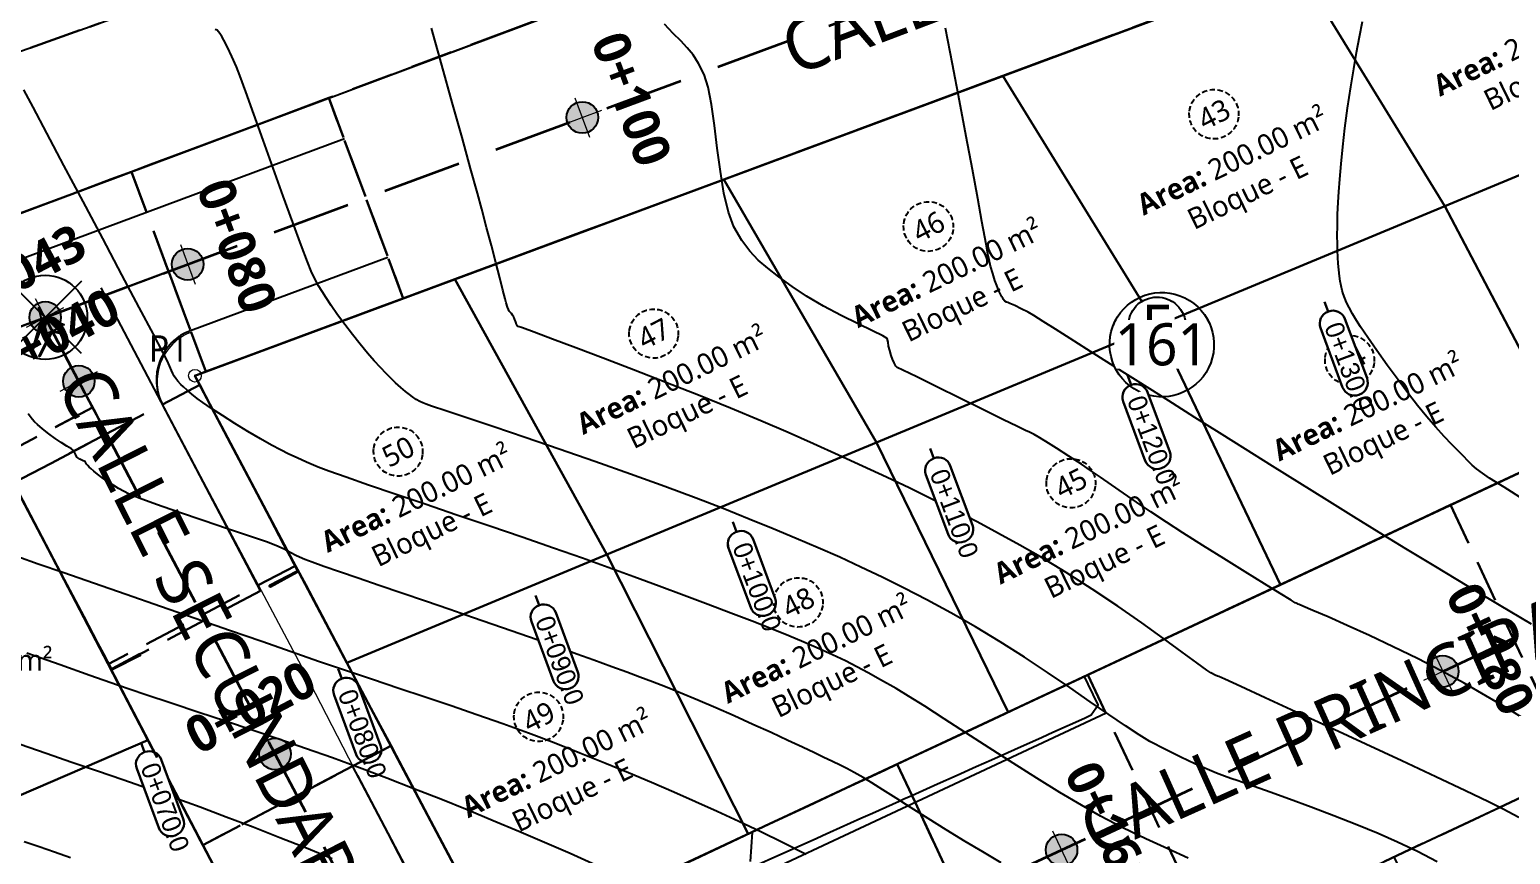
# Model space of a CAD drawing. Header units: millimetres. Extents: x 86 to 591881, y 99 to 1307229.
# Drawn here: x 590682.9 to 590753.2, y 1307121.9 to 1307161 of the extents above; entities that cross this region are included whole.
import ezdxf
from ezdxf.enums import TextEntityAlignment as Align

# ---------------------------------------------------------------- set-up
doc = ezdxf.new("R2010")
doc.units = ezdxf.units.MM
for name, pattern in [('CENTER2', [1.125, 0.75, -0.125, 0.125, -0.125]), ('DASHDOT', [1, 0.5, -0.25, 0, -0.25]), ('DASHED', [0.75, 0.5, -0.25]), ('DASHED2', [0.375, 0.25, -0.125]), ('HIDDEN', [0.375, 0.25, -0.125]), ('PHANTOM', [2.5, 1.25, -0.25, 0.25, -0.25, 0.25, -0.25])]:
    doc.linetypes.add(name, pattern=pattern)
for name, color, linetype in [('0_BLOQUES CARRETERA', 7, 'Continuous'), ('_BREAKLINES CORRIDOR', 7, 'Continuous'), ('C-PROP-LINE', 230, 'Continuous'), ('C-PROP-TEXT', 92, 'Continuous'), ('C-ROAD', 7, 'Continuous'), ('C-ROAD-CORR-BNDY', 1, 'CENTER2'), ('C-ROAD-INTS', 5, 'Continuous'), ('C-ROAD-MARK', 212, 'Continuous'), ('C-ROAD-SAMP-TEXT', 11, 'Continuous'), ('C-ROAD-STAN-MAJR', 11, 'Continuous'), ('C-TINN-BNDY', 110, 'Continuous'), ('C-TOPO-MAJR', 9, 'Continuous'), ('C-TOPO-MINR', 8, 'Continuous'), ('C-TOPO-MINR-N', 11, 'Continuous')]:
    doc.layers.add(name, color=color, linetype=linetype)
for name, color, linetype, lineweight in [('_BLOQUES', 9, 'Continuous', 20), ('_BORDILLOS Y CUNETAS', 252, 'Continuous', 20), ('_TEXTO', 3, 'Continuous', 25), ('COTAS', 40, 'Continuous', 5), ('CUADROS', 9, 'Continuous', 20)]:
    doc.layers.add(name, color=color, linetype=linetype, lineweight=lineweight)
doc.styles.add('ST - ETIQUETAS', font='', dxfattribs={"height": 2.5})
doc.styles.get("Standard").update_dxf_attribs({"font": 'simplex.shx'})
doc.styles.get('ST - ETIQUETAS').set_extended_font_data('Roboto Thin')

# ---------------------------------------------------------------- blocks, each defined once
blk = doc.blocks.new('MARCA ESTACION')
h = blk.add_hatch(color=7)
h.dxf.hatch_style = 1
h.paths.add_polyline_path([(-3, 0), (0, 0), (0, 3, 0.414214)])
h.paths.add_polyline_path([(3, 0), (0, 0), (0, -3, 0.414214)])
at = {"true_color": 0xffffff}
h = blk.add_hatch(color=7, dxfattribs=at)
h.dxf.hatch_style = 1
h.paths.add_polyline_path([(0, 3), (0, 0), (3, 0, 0.414214)])
h.paths.add_polyline_path([(0, 0), (-3, 0, 0.414214), (0, -3)])
at = {"color": 7, "lineweight": 20}
for points in [[(0, 4), (0, -4)], [(-4, 0), (4, 0)]]:
    blk.add_lwpolyline(points, dxfattribs=at)
at = {"color": 7}
blk.add_circle((0, 0), 3, dxfattribs=at)
blk = doc.blocks.new('POINT INTERS')
at = {"layer": '0_BLOQUES CARRETERA', "linetype": 'DASHDOT', "lineweight": 5}
h = blk.add_hatch(color=244, dxfattribs=at)
h.dxf.hatch_style = 1
h.set_gradient(color1=(153, 27, 30), color2=(248, 153, 30), name='INVSPHERICAL')
h.paths.add_polyline_path([(0.6, 0, 1), (-0.6, 0, 1)])
blk.add_circle((0, 0), 0.574, dxfattribs=at)
blk = doc.blocks.new('Marker Pnt')
at = {"flags": 128}
for points in [[(0.862, -0.862), (-0.862, 0.862)], [(0.862, 0.862), (-0.862, -0.862)]]:
    blk.add_lwpolyline(points, dxfattribs=at)
blk.add_circle((0, 0), 1)

msp = doc.modelspace()

# ---------------------------------------------------------------- linework, layer by layer
at = {"layer": '_BLOQUES', "flags": 128}
for points in [[(590772.39, 1307174.888), (590787.624, 1307155.892), (590705.188, 1307117.286), (590690.726, 1307144.59)], [(590729.556, 1307113.239), (590765.808, 1307130.216), (590792.869, 1307078.297), (590782.862, 1307071.827), (590771.491, 1307065.034), (590758.655, 1307056.883), (590729.556, 1307113.239)]]:
    msp.add_lwpolyline(points, dxfattribs=at)
at = {"layer": '_BORDILLOS Y CUNETAS'}
for p, q in [((590695.659, 1307131.028), (590689.227, 1307143.148)), ((590703.051, 1307116.73), (590695.659, 1307131.028))]:
    msp.add_line(p, q, dxfattribs=at)
msp.add_arc((590691.436, 1307144.32), 2.5, 110.35533, 207.95316, dxfattribs=at)
at = {"layer": '_BREAKLINES CORRIDOR', "flags": 128}
for points in [[(590613.012, 1307121.078), (590613.951, 1307121.439), (590613.498, 1307123.357), (590613.528, 1307125.328), (590614.039, 1307127.232), (590614.858, 1307128.751), (590615.805, 1307129.889), (590617.362, 1307131.097), (590618.932, 1307131.814), (590620.619, 1307132.178), (590622.099, 1307132.195), (590623.508, 1307132.075), (590625.065, 1307132.052), (590627.391, 1307132.245), (590629.302, 1307132.612), (590631.534, 1307133.295), (590774.232, 1307186.597)], [(590690.726, 1307144.59), (590690.726, 1307144.59), (590772.39, 1307174.888), (590787.624, 1307155.892)], [(590613.945, 1307121.437), (590615.65, 1307118.713), (590617.435, 1307117.34), (590619.461, 1307116.473), (590621.43, 1307116.222), (590623.4, 1307116.463), (590625.251, 1307117.181), (590626.682, 1307118.168), (590628.133, 1307119.61), (590629.298, 1307120.642), (590630.862, 1307121.8), (590632.53, 1307122.801), (590634.288, 1307123.635), (590636.407, 1307124.437), (590681.268, 1307141.081), (590688.493, 1307127.283), (590695.985, 1307112.977), (590695.579, 1307112.787)]]:
    msp.add_lwpolyline(points, dxfattribs=at)
at = {"layer": 'C-PROP-LINE', "color": 242, "linetype": 'PHANTOM', "lineweight": 30, "ltscale": 2}
msp.add_polyline3d([(590770.61, 1307195.56, 0), (590758.844, 1307190.632, 0), (590723.27, 1307176.59, 0), (590706.232, 1307169.71, 0), (590701.633, 1307167.294, 0), (590694.689, 1307164.346, 0), (590675.329, 1307157.469, 0), (590657.48, 1307151.491, 0), (590649.902, 1307149.162, 0), (590644.427, 1307147.302, 0), (590626.458, 1307141.007, 0), (590607.647, 1307135.099, 0), (590589.284, 1307128.797, 0), (590569.914, 1307123.056, 0), (590555.458, 1307117.894, 0), (590558.142, 1307111.778, 0), (590566.251, 1307095.473, 0), (590568.284, 1307091.697, 0), (590572.463, 1307083.744, 0), (590579.2, 1307069.199, 0), (590585.242, 1307057.746, 0), (590599.683, 1307029.141, 0), (590607.385, 1307013.689, 0)], dxfattribs=at)
at = {"layer": 'C-PROP-LINE', "color": 4, "linetype": 'Continuous', "lineweight": 25}
for points in [[(590801.16, 1307176.592, 0), (590787.15, 1307185.124, 0), (590775.16, 1307192.53, 0), (590770.61, 1307195.56, 0), (590758.844, 1307190.632, 0), (590723.27, 1307176.59, 0), (590706.232, 1307169.71, 0), (590701.633, 1307167.294, 0), (590694.689, 1307164.346, 0), (590675.329, 1307157.469, 0), (590657.48, 1307151.491, 0), (590649.902, 1307149.162, 0), (590644.427, 1307147.302, 0), (590626.458, 1307141.007, 0)], [(590627.391, 1307132.245, 0), (590629.302, 1307132.612, 0), (590631.534, 1307133.295, 0), (590774.232, 1307186.597, 0)], [(590690.726, 1307144.59, 0), (590772.39, 1307174.888, 0), (590787.624, 1307155.892, 0), (590705.188, 1307117.286, 0), (590690.726, 1307144.59, 0)], [(590757.783, 1307169.469, 0), (590743.122, 1307164.029, 0), (590750.106, 1307152.643, 0), (590764.414, 1307158.592, 0), (590757.783, 1307169.469, 0)], [(590743.122, 1307164.029, 0), (590729.1, 1307158.827, 0), (590736.43, 1307146.957, 0), (590750.106, 1307152.643, 0), (590743.122, 1307164.029, 0)], [(590729.1, 1307158.827, 0), (590715.854, 1307153.913, 0), (590723.1, 1307141.415, 0), (590736.43, 1307146.957, 0), (590729.1, 1307158.827, 0)], [(590764.414, 1307158.592, 0), (590750.106, 1307152.643, 0), (590756.155, 1307141.154, 0), (590770.867, 1307148.044, 0), (590764.414, 1307158.592, 0)], [(590715.854, 1307153.913, 0), (590703.079, 1307149.173, 0), (590710.291, 1307136.09, 0), (590723.1, 1307141.415, 0), (590715.854, 1307153.913, 0)], [(590750.106, 1307152.643, 0), (590736.43, 1307146.957, 0), (590742.293, 1307134.663, 0), (590756.155, 1307141.154, 0), (590750.106, 1307152.643, 0)], [(590703.079, 1307149.173, 0), (590690.726, 1307144.59, 0), (590697.947, 1307130.957, 0), (590710.291, 1307136.09, 0), (590703.079, 1307149.173, 0)], [(590736.43, 1307146.957, 0), (590723.1, 1307141.415, 0), (590729.356, 1307128.604, 0), (590742.293, 1307134.663, 0), (590736.43, 1307146.957, 0)], [(590613.951, 1307121.439, 0), (590615.65, 1307118.713, 0), (590617.435, 1307117.34, 0), (590619.461, 1307116.473, 0), (590621.43, 1307116.222, 0), (590623.4, 1307116.463, 0), (590625.251, 1307117.181, 0), (590626.682, 1307118.168, 0), (590628.133, 1307119.61, 0), (590629.298, 1307120.642, 0), (590630.862, 1307121.8, 0), (590632.53, 1307122.801, 0), (590634.288, 1307123.635, 0), (590636.407, 1307124.437, 0), (590681.268, 1307141.081, 0), (590695.985, 1307112.977, 0), (590632.572, 1307083.28, 0), (590613.012, 1307121.078, 0), (590613.951, 1307121.439, 0)], [(590681.268, 1307141.081, 0), (590669.456, 1307136.698, 0), (590676.909, 1307122.296, 0), (590688.493, 1307127.283, 0), (590681.268, 1307141.081, 0)], [(590723.1, 1307141.415, 0), (590710.291, 1307136.09, 0), (590717.013, 1307122.824, 0), (590729.356, 1307128.604, 0), (590723.1, 1307141.415, 0)], [(590710.291, 1307136.09, 0), (590697.947, 1307130.957, 0), (590705.188, 1307117.286, 0), (590717.013, 1307122.824, 0), (590710.291, 1307136.09, 0)], [(590729.556, 1307113.239, 0), (590765.808, 1307130.216, 0), (590792.869, 1307078.297, 0), (590782.862, 1307071.827, 0), (590771.491, 1307065.034, 0), (590758.655, 1307056.883, 0), (590729.556, 1307113.239, 0)], [(590770.422, 1307121.364, 0), (590765.808, 1307130.216, 0), (590747.682, 1307121.728, 0), (590752.269, 1307112.842, 0), (590770.422, 1307121.364, 0)], [(590688.493, 1307127.283, 0), (590676.909, 1307122.296, 0), (590684.512, 1307107.604, 0), (590695.985, 1307112.977, 0), (590688.493, 1307127.283, 0)]]:
    msp.add_polyline3d(points, dxfattribs=at)
at = {"layer": 'C-PROP-TEXT', "color": 12, "linetype": 'DASHED2', "lineweight": 25, "extrusion": (0, 0, -1)}
for centre, radius, start, end in [((-590739.137, 1307157.009), 1.173, 6.84971, 186.84971), ((-590739.137, 1307157.009), 1.173, 186.84971, 6.84971), ((-590725.572, 1307151.675), 1.18, 6.56681, 186.56681), ((-590725.572, 1307151.675), 1.18, 186.56681, 6.56681), ((-590712.521, 1307146.589), 1.164, 6.16465, 186.16465), ((-590712.521, 1307146.589), 1.164, 186.16465, 6.16465), ((-590745.583, 1307145.333), 1.171, 5.86095, 185.86095), ((-590745.583, 1307145.333), 1.171, 185.86095, 5.86095), ((-590700.381, 1307140.986), 1.165, 7.14318, 187.14318), ((-590700.381, 1307140.986), 1.165, 187.14318, 7.14318), ((-590732.341, 1307139.481), 1.167, 6.55913, 186.55913), ((-590732.341, 1307139.481), 1.167, 186.55913, 6.55913), ((-590719.388, 1307133.823), 1.171, 6.90918, 186.90918), ((-590719.388, 1307133.823), 1.171, 186.90918, 6.90918), ((-590707.054, 1307128.387), 1.17, 6.96883, 186.96883), ((-590707.054, 1307128.387), 1.17, 186.96883, 6.96883)]:
    msp.add_arc(centre, radius, start, end, dxfattribs=at)
at = {"layer": 'C-ROAD', "color": 7, "linetype": 'Continuous', "lineweight": -3, "flags": 128}
for points in [[(590668.635, 1307144.988), (590697.833, 1307155.852)], [(590690.524, 1307146.731), (590699.896, 1307150.218)], [(590693.851, 1307134.36), (590686.268, 1307148.758)], [(590693.843, 1307134.375), (590689.184, 1307143.223)], [(590705.884, 1307115.404), (590734.022, 1307128.581)], [(590706.506, 1307110.329), (590698.22, 1307126.064)], [(590703.127, 1307116.745), (590698.468, 1307125.593)]]:
    msp.add_lwpolyline(points, dxfattribs=at)
at = {"layer": 'C-ROAD', "color": 2, "linetype": 'HIDDEN', "lineweight": 35, "ltscale": 15, "flags": 128}
msp.add_lwpolyline([(590703.852, 1307108.931), (590683.614, 1307147.361)], dxfattribs=at)
at = {"layer": 'C-ROAD', "color": 7, "linetype": 'Continuous', "lineweight": -3, "flags": 128}
msp.add_lwpolyline([(590690.524, 1307146.731, 0.452366), (590689.184, 1307143.223)], format="xyb", dxfattribs=at)
at = {"layer": 'C-ROAD-CORR-BNDY', "color": 166, "linetype": 'DASHED', "lineweight": 30, "ltscale": 4}
for points in [[(590691.248, 1307144.784), (590692.155, 1307145.12), (590694.03, 1307145.816), (590695.905, 1307146.511), (590697.78, 1307147.207), (590699.655, 1307147.903), (590700.624, 1307148.262), (590697.082, 1307157.78), (590696.115, 1307157.418), (590694.241, 1307156.718), (590692.367, 1307156.018), (590690.494, 1307155.319), (590688.62, 1307154.619), (590687.715, 1307154.28)], [(590679.082, 1307145.674), (590679.137, 1307145.695), (590681.012, 1307146.392), (590682.886, 1307147.09), (590684.76, 1307147.787), (590686.635, 1307148.485), (590688.509, 1307149.182), (590689.478, 1307149.542), (590687.715, 1307154.28), (590686.747, 1307153.919), (590684.873, 1307153.219), (590683, 1307152.519), (590681.126, 1307151.819), (590679.252, 1307151.12), (590677.379, 1307150.42), (590677.324, 1307150.399)], [(590690.956, 1307144.156), (590690.91, 1307144.244), (590690.909, 1307144.244), (590690.909, 1307144.245), (590690.727, 1307144.589), (590690.726, 1307144.59), (590690.726, 1307144.591), (590690.731, 1307144.604), (590690.796, 1307144.616), (590690.797, 1307144.616), (590690.798, 1307144.617), (590691.209, 1307144.769), (590691.248, 1307144.784), (590689.478, 1307149.542), (590688.964, 1307149.351), (590683.628, 1307147.366), (590683.614, 1307147.361), (590683.621, 1307147.347), (590683.891, 1307146.836), (590683.996, 1307146.634), (590684.003, 1307146.623), (590684.009, 1307146.611), (590686.012, 1307142.807), (590686.015, 1307142.801), (590686.018, 1307142.795), (590686.529, 1307141.825)], [(590680.849, 1307140.926), (590681.205, 1307141.058), (590681.206, 1307141.058), (590681.207, 1307141.058), (590681.268, 1307141.081), (590681.268, 1307141.081), (590681.44, 1307140.751), (590685.867, 1307143.082), (590683.952, 1307146.719), (590683.95, 1307146.723), (590683.62, 1307147.35), (590683.614, 1307147.361), (590683.603, 1307147.357), (590679.082, 1307145.674)], [(590695.613, 1307135.307), (590695.229, 1307136.036), (590694.952, 1307136.561), (590694.951, 1307136.564), (590694.297, 1307137.805), (590693.365, 1307139.575), (590692.433, 1307141.344), (590691.501, 1307143.114), (590690.953, 1307144.155), (590682.105, 1307139.495), (590682.653, 1307138.454), (590683.585, 1307136.685), (590684.517, 1307134.915), (590685.449, 1307133.146), (590686.103, 1307131.905), (590686.104, 1307131.902), (590686.381, 1307131.376), (590686.765, 1307130.647)], [(590686.529, 1307141.825), (590686.145, 1307142.554), (590685.867, 1307143.082), (590681.443, 1307140.753), (590681.721, 1307140.224), (590682.105, 1307139.495)], [(590756.318, 1307125.772), (590756.599, 1307125.904), (590758.411, 1307126.752), (590760.222, 1307127.6), (590762.033, 1307128.448), (590763.844, 1307129.296), (590765.374, 1307130.013), (590759.437, 1307142.691), (590757.907, 1307141.975), (590756.096, 1307141.127), (590754.284, 1307140.279), (590752.473, 1307139.43), (590750.662, 1307138.582), (590750.381, 1307138.45)], [(590739.083, 1307117.701), (590752.977, 1307124.207), (590756.318, 1307125.772), (590750.381, 1307138.45), (590747.04, 1307136.886), (590733.146, 1307130.379)], [(590700.041, 1307127.003), (590698.996, 1307128.978), (590697.407, 1307131.977), (590695.99, 1307134.651), (590695.989, 1307134.654), (590695.506, 1307135.566), (590686.609, 1307130.881), (590687.088, 1307129.967), (590687.089, 1307129.964), (590688.493, 1307127.283), (590690.068, 1307124.276), (590691.104, 1307122.297)], [(590730.027, 1307113.46), (590731.242, 1307114.029), (590733.053, 1307114.877), (590734.865, 1307115.725), (590736.676, 1307116.573), (590738.487, 1307117.421), (590739.083, 1307117.701), (590733.146, 1307130.379), (590732.55, 1307130.1), (590730.738, 1307129.252), (590728.927, 1307128.404), (590727.116, 1307127.555), (590725.305, 1307126.707), (590724.09, 1307126.138)], [(590704.722, 1307118.166), (590704.612, 1307118.373), (590703.676, 1307120.141), (590702.74, 1307121.908), (590701.804, 1307123.675), (590700.868, 1307125.443), (590700.282, 1307126.548), (590700.281, 1307126.551), (590700.041, 1307127.003), (590691.104, 1307122.297), (590691.342, 1307121.843), (590691.343, 1307121.841), (590691.923, 1307120.733), (590692.851, 1307118.961), (590693.779, 1307117.189), (590694.707, 1307115.417), (590695.635, 1307113.645), (590695.743, 1307113.438)], [(590717.089, 1307115.13), (590717.406, 1307115.279), (590719.217, 1307116.127), (590721.029, 1307116.975), (590722.84, 1307117.823), (590724.651, 1307118.672), (590726.462, 1307119.52), (590727.058, 1307119.799), (590724.09, 1307126.138), (590723.494, 1307125.859), (590721.682, 1307125.011), (590719.871, 1307124.163), (590718.06, 1307123.314), (590716.249, 1307122.466), (590714.437, 1307121.618), (590714.12, 1307121.47)]]:
    msp.add_lwpolyline(points, close=True, dxfattribs=at)
at = {"layer": 'C-TINN-BNDY', "color": 110, "linetype": 'Continuous', "lineweight": -3}
msp.add_polyline3d([(590714.437, 1307121.618, 458.308), (590716.249, 1307122.466, 458.237), (590718.06, 1307123.314, 458.167), (590719.871, 1307124.163, 458.096), (590721.682, 1307125.011, 458.025), (590723.494, 1307125.859, 457.954), (590724.09, 1307126.138, 457.931), (590725.305, 1307126.707, 457.883), (590727.116, 1307127.555, 457.812), (590728.927, 1307128.404, 457.741), (590730.738, 1307129.252, 457.671), (590732.55, 1307130.1, 457.6), (590733.146, 1307130.379, 458.43), (590747.04, 1307136.886, 457.886), (590750.381, 1307138.45, 457.755), (590750.662, 1307138.582, 456.891), (590752.473, 1307139.43, 456.822), (590754.284, 1307140.279, 456.757)], dxfattribs=at)
at = {"layer": 'C-TOPO-MAJR', "color": 40, "linetype": 'Continuous', "lineweight": -3}
for points, elevation in [([(590753.921, 1307128.257), (590753.026, 1307128.807), (590752.051, 1307129.388), (590751.015, 1307129.983), (590749.937, 1307130.573), (590748.809, 1307131.152), (590747.652, 1307131.717), (590746.521, 1307132.248), (590745.47, 1307132.725), (590744.556, 1307133.13), (590743.833, 1307133.444), (590743.357, 1307133.647), (590743.183, 1307133.72), (590743.134, 1307133.741), (590743.086, 1307133.763), (590743.038, 1307133.784), (590742.991, 1307133.806), (590742.799, 1307133.924), (590742.286, 1307134.24), (590741.532, 1307134.706), (590740.613, 1307135.275), (590739.61, 1307135.9), (590738.601, 1307136.532), (590737.665, 1307137.125), (590736.881, 1307137.63), (590736.136, 1307138.123), (590735.455, 1307138.584), (590734.834, 1307139.011), (590734.268, 1307139.406), (590733.749, 1307139.767), (590733.274, 1307140.094), (590732.837, 1307140.386), (590732.237, 1307140.774), (590731.654, 1307141.144), (590731.148, 1307141.461), (590730.778, 1307141.689), (590730.603, 1307141.794), (590730.475, 1307141.857), (590730.345, 1307141.916), (590730.216, 1307141.975), (590730.088, 1307142.034), (590729.803, 1307142.174), (590729.112, 1307142.514), (590728.151, 1307142.987), (590727.058, 1307143.525), (590725.969, 1307144.061), (590725.021, 1307144.528), (590724.35, 1307144.859), (590724.094, 1307144.986), (590724.026, 1307145.049), (590723.988, 1307145.109), (590723.941, 1307145.205), (590723.867, 1307145.376), (590723.81, 1307145.546), (590723.739, 1307145.78), (590723.682, 1307145.987), (590723.666, 1307146.189), (590723.613, 1307146.36), (590723.408, 1307146.48), (590722.922, 1307146.717), (590722.235, 1307147.049), (590721.429, 1307147.449), (590720.584, 1307147.894), (590719.78, 1307148.36), (590719.098, 1307148.821), (590718.466, 1307149.293), (590717.939, 1307149.694), (590717.49, 1307150.077), (590717.09, 1307150.497), (590716.714, 1307151.008), (590716.334, 1307151.665), (590716.072, 1307152.356), (590715.861, 1307153.256), (590715.689, 1307154.292), (590715.542, 1307155.389), (590715.406, 1307156.472), (590715.266, 1307157.466), (590715.11, 1307158.296), (590714.924, 1307158.889), (590714.656, 1307159.413), (590714.392, 1307159.822), (590714.114, 1307160.166), (590713.806, 1307160.491), (590713.451, 1307160.846), (590713.031, 1307161.281)], 457), ([(590753.84, 1307138.712), (590752.919, 1307139.29), (590752.234, 1307139.726), (590751.887, 1307139.957), (590751.614, 1307140.169), (590751.41, 1307140.346), (590751.215, 1307140.534), (590750.969, 1307140.779), (590750.737, 1307141.013), (590750.435, 1307141.324), (590750.078, 1307141.705), (590749.678, 1307142.147), (590749.248, 1307142.641), (590748.802, 1307143.18), (590748.373, 1307143.731), (590747.883, 1307144.388), (590747.372, 1307145.092), (590746.879, 1307145.786), (590746.444, 1307146.409), (590746.106, 1307146.904), (590745.905, 1307147.211), (590745.714, 1307147.535), (590745.559, 1307147.823), (590745.438, 1307148.072), (590745.349, 1307148.278), (590745.273, 1307148.478), (590745.226, 1307148.642), (590745.178, 1307148.85), (590745.131, 1307149.087), (590745.097, 1307149.323), (590745.065, 1307149.616), (590745.036, 1307149.917), (590745.018, 1307150.199), (590745.006, 1307150.55), (590745, 1307150.849), (590744.997, 1307151.24), (590745, 1307151.709), (590745.013, 1307152.242), (590745.042, 1307152.825), (590745.073, 1307153.32), (590745.117, 1307153.93), (590745.176, 1307154.646), (590745.253, 1307155.453), (590745.354, 1307156.34), (590745.48, 1307157.294), (590745.636, 1307158.303), (590745.778, 1307159.16), (590745.91, 1307159.943), (590746.043, 1307160.684), (590746.187, 1307161.413)], 456.5), ([(590749.747, 1307121.507), (590748.808, 1307121.985), (590747.858, 1307122.438), (590746.945, 1307122.838), (590745.919, 1307123.259), (590744.836, 1307123.682), (590743.751, 1307124.092), (590742.72, 1307124.472), (590741.799, 1307124.805), (590741.041, 1307125.074), (590740.504, 1307125.264), (590740.241, 1307125.357), (590739.98, 1307125.446), (590739.772, 1307125.514), (590739.514, 1307125.611), (590739.253, 1307125.719), (590738.813, 1307125.905), (590738.236, 1307126.16), (590737.564, 1307126.471), (590736.837, 1307126.828), (590736.098, 1307127.22), (590735.583, 1307127.53), (590734.928, 1307127.961), (590734.149, 1307128.492), (590733.263, 1307129.103), (590732.286, 1307129.774), (590731.236, 1307130.485), (590730.129, 1307131.216), (590728.982, 1307131.947), (590727.812, 1307132.657), (590726.636, 1307133.328), (590725.497, 1307133.941), (590724.417, 1307134.501), (590723.378, 1307135.018), (590722.364, 1307135.502), (590721.357, 1307135.963), (590720.339, 1307136.411), (590719.294, 1307136.856), (590718.204, 1307137.309), (590717.051, 1307137.78), (590715.819, 1307138.279), (590714.533, 1307138.78), (590713.044, 1307139.334), (590711.42, 1307139.919), (590709.729, 1307140.515), (590708.038, 1307141.1), (590706.416, 1307141.655), (590704.931, 1307142.158), (590703.649, 1307142.588), (590702.639, 1307142.925), (590701.969, 1307143.148), (590701.706, 1307143.237), (590701.553, 1307143.297), (590701.406, 1307143.369), (590701.24, 1307143.464), (590701.06, 1307143.588), (590700.92, 1307143.693), (590700.731, 1307143.842), (590700.507, 1307144.031), (590700.261, 1307144.252), (590700.046, 1307144.457), (590699.805, 1307144.696), (590699.537, 1307144.975), (590699.242, 1307145.296), (590698.92, 1307145.666), (590698.571, 1307146.086), (590698.207, 1307146.544), (590697.846, 1307147.017), (590697.505, 1307147.484), (590697.201, 1307147.923), (590696.957, 1307148.287), (590696.766, 1307148.581), (590696.602, 1307148.855), (590696.438, 1307149.162), (590696.247, 1307149.556), (590696.069, 1307149.994), (590695.769, 1307150.793), (590695.378, 1307151.861), (590694.927, 1307153.109), (590694.448, 1307154.444), (590693.97, 1307155.777), (590693.527, 1307157.015), (590693.147, 1307158.068), (590692.864, 1307158.846), (590692.707, 1307159.256), (590692.487, 1307159.744), (590692.271, 1307160.188), (590692.098, 1307160.526), (590692.005, 1307160.697), (590691.908, 1307160.843), (590691.846, 1307160.928), (590691.783, 1307160.994), (590691.732, 1307161.022), (590691.681, 1307161.035)], 457.5), ([(590729.029, 1307121.449), (590728.163, 1307121.967), (590727.325, 1307122.471), (590726.413, 1307123.027), (590725.554, 1307123.563), (590724.758, 1307124.066), (590724.039, 1307124.524), (590723.41, 1307124.924), (590722.882, 1307125.254), (590722.468, 1307125.499), (590722.037, 1307125.74), (590721.692, 1307125.926), (590721.372, 1307126.088), (590721.019, 1307126.259), (590720.574, 1307126.474), (590720.163, 1307126.671), (590719.591, 1307126.942), (590718.89, 1307127.27), (590718.094, 1307127.638), (590717.236, 1307128.029), (590716.35, 1307128.427), (590715.469, 1307128.814), (590714.625, 1307129.174), (590713.784, 1307129.523), (590713.083, 1307129.806), (590712.464, 1307130.048), (590711.87, 1307130.272), (590711.247, 1307130.502), (590710.535, 1307130.762), (590709.68, 1307131.075), (590708.877, 1307131.368), (590708.107, 1307131.644), (590707.345, 1307131.912), (590706.569, 1307132.183), (590705.753, 1307132.465), (590704.874, 1307132.768), (590703.907, 1307133.103), (590702.83, 1307133.477), (590701.686, 1307133.873), (590700.557, 1307134.26), (590699.478, 1307134.629), (590698.479, 1307134.969), (590697.594, 1307135.272), (590696.854, 1307135.528), (590696.293, 1307135.727), (590695.943, 1307135.86), (590695.554, 1307136.038), (590695.258, 1307136.195), (590694.963, 1307136.352), (590694.574, 1307136.529), (590694.124, 1307136.694), (590693.32, 1307136.97), (590692.279, 1307137.321), (590691.117, 1307137.712), (590689.952, 1307138.107), (590688.899, 1307138.469), (590688.075, 1307138.765), (590687.598, 1307138.957), (590687.09, 1307139.232), (590686.65, 1307139.514), (590686.307, 1307139.757), (590686.096, 1307139.916), (590685.922, 1307140.055), (590685.783, 1307140.177), (590685.708, 1307140.248), (590685.639, 1307140.324), (590685.584, 1307140.39), (590685.549, 1307140.451), (590685.512, 1307140.51), (590685.422, 1307140.548), (590685.256, 1307140.62), (590685.114, 1307140.715), (590685.047, 1307140.867), (590684.982, 1307141.024), (590684.857, 1307141.122), (590684.643, 1307141.25), (590684.374, 1307141.411), (590684.086, 1307141.604), (590683.785, 1307141.833), (590683.489, 1307142.073), (590683.246, 1307142.279), (590683.104, 1307142.406), (590682.996, 1307142.528), (590682.899, 1307142.656), (590682.801, 1307142.783)], 458), ([(590709.773, 1307121.345), (590708.554, 1307121.888), (590707.336, 1307122.419), (590706.117, 1307122.941), (590704.891, 1307123.455), (590703.655, 1307123.964), (590702.404, 1307124.469), (590701.134, 1307124.972), (590699.841, 1307125.476), (590698.543, 1307125.968), (590697.258, 1307126.437), (590695.983, 1307126.888), (590694.715, 1307127.325), (590693.45, 1307127.753), (590692.184, 1307128.174), (590690.916, 1307128.594), (590689.641, 1307129.017), (590688.355, 1307129.448), (590687.057, 1307129.889), (590685.741, 1307130.346), (590684.319, 1307130.849), (590682.741, 1307131.411)], 458.5), ([(590684.823, 1307121.687), (590684.051, 1307121.959), (590683.33, 1307122.208), (590682.608, 1307122.455)], 459)]:
    msp.add_lwpolyline(points, dxfattribs=dict(at, elevation=elevation))
at = {"layer": 'C-TOPO-MINR', "color": 44, "linetype": 'Continuous', "lineweight": -3}
for points, elevation in [([(590753.623, 1307123.601), (590752.883, 1307124.002), (590752.182, 1307124.351), (590751.08, 1307124.879), (590749.676, 1307125.54), (590748.068, 1307126.29), (590746.354, 1307127.085), (590744.634, 1307127.88), (590743.005, 1307128.631), (590741.566, 1307129.292), (590740.416, 1307129.82), (590739.652, 1307130.17), (590739.375, 1307130.297), (590739.301, 1307130.321), (590739.192, 1307130.368), (590738.991, 1307130.469), (590738.797, 1307130.609), (590738.331, 1307130.954), (590737.634, 1307131.466), (590736.747, 1307132.109), (590735.711, 1307132.845), (590734.568, 1307133.638), (590733.357, 1307134.45), (590732.122, 1307135.243), (590730.902, 1307135.982), (590729.913, 1307136.547), (590728.906, 1307137.102), (590727.881, 1307137.647), (590726.836, 1307138.185), (590725.771, 1307138.717), (590724.685, 1307139.245), (590723.577, 1307139.77), (590722.447, 1307140.295), (590721.293, 1307140.822), (590720.116, 1307141.351), (590718.914, 1307141.885), (590717.611, 1307142.446), (590716.17, 1307143.043), (590714.646, 1307143.657), (590713.094, 1307144.27), (590711.569, 1307144.862), (590710.126, 1307145.415), (590708.821, 1307145.909), (590707.709, 1307146.327), (590706.846, 1307146.65), (590706.286, 1307146.858), (590706.085, 1307146.933), (590706.042, 1307146.965), (590706.005, 1307146.999), (590705.99, 1307147.083), (590705.976, 1307147.13), (590705.96, 1307147.179), (590705.932, 1307147.249), (590705.896, 1307147.331), (590705.854, 1307147.408), (590705.818, 1307147.47), (590705.765, 1307147.544), (590705.714, 1307147.595), (590705.663, 1307147.648), (590705.622, 1307147.737), (590705.58, 1307147.845), (590705.51, 1307148.048), (590705.46, 1307148.235), (590705.355, 1307148.646), (590705.205, 1307149.237), (590705.019, 1307149.962), (590704.809, 1307150.777), (590704.585, 1307151.636), (590704.356, 1307152.495), (590704.146, 1307153.265), (590703.824, 1307154.432), (590703.416, 1307155.899), (590702.952, 1307157.565), (590702.46, 1307159.332), (590701.966, 1307161.099)], 457.25), ([(590754.224, 1307132.787), (590752.708, 1307133.693), (590751.172, 1307134.614), (590749.671, 1307135.517), (590748.258, 1307136.371), (590746.99, 1307137.144), (590745.778, 1307137.89), (590744.511, 1307138.675), (590743.214, 1307139.482), (590741.913, 1307140.295), (590740.632, 1307141.099), (590739.396, 1307141.875), (590738.231, 1307142.609), (590737.161, 1307143.284), (590736.211, 1307143.884), (590735.406, 1307144.391), (590734.772, 1307144.791), (590733.921, 1307145.327), (590733.09, 1307145.854), (590732.31, 1307146.35), (590731.611, 1307146.795), (590731.023, 1307147.166), (590730.577, 1307147.443), (590730.304, 1307147.606), (590729.98, 1307147.772), (590729.67, 1307147.918), (590729.436, 1307148.021), (590729.341, 1307148.062), (590729.274, 1307148.087), (590729.209, 1307148.13), (590729.174, 1307148.169), (590729.138, 1307148.213), (590729.101, 1307148.269), (590729.062, 1307148.333), (590729.014, 1307148.428), (590728.92, 1307148.626), (590728.819, 1307148.868), (590728.734, 1307149.116), (590728.631, 1307149.448), (590728.529, 1307149.795), (590728.451, 1307150.09), (590728.394, 1307150.354), (590728.359, 1307150.567), (590728.313, 1307150.835), (590728.253, 1307151.162), (590728.117, 1307151.913), (590727.916, 1307153.013), (590727.664, 1307154.385), (590727.373, 1307155.955), (590727.054, 1307157.646), (590726.721, 1307159.383), (590726.386, 1307161.091)], 456.75), ([(590737.917, 1307121.676), (590736.941, 1307122.11), (590735.893, 1307122.596), (590734.814, 1307123.121), (590733.746, 1307123.675), (590732.839, 1307124.184), (590731.819, 1307124.792), (590730.725, 1307125.47), (590729.592, 1307126.187), (590728.457, 1307126.917), (590727.356, 1307127.63), (590726.327, 1307128.296), (590725.406, 1307128.888), (590724.629, 1307129.376), (590724.033, 1307129.732), (590723.302, 1307130.147), (590722.704, 1307130.481), (590722.169, 1307130.767), (590721.628, 1307131.04), (590721.01, 1307131.334), (590720.245, 1307131.681), (590719.659, 1307131.935), (590718.946, 1307132.23), (590718.119, 1307132.562), (590717.193, 1307132.925), (590716.182, 1307133.314), (590715.101, 1307133.725), (590713.963, 1307134.152), (590712.783, 1307134.591), (590711.576, 1307135.036), (590710.355, 1307135.484), (590709.144, 1307135.918), (590707.768, 1307136.4), (590706.279, 1307136.914), (590704.73, 1307137.443), (590703.173, 1307137.972), (590701.66, 1307138.484), (590700.243, 1307138.965), (590698.975, 1307139.397), (590697.907, 1307139.767), (590697.092, 1307140.056), (590696.582, 1307140.251), (590696.028, 1307140.484), (590695.579, 1307140.681), (590695.187, 1307140.866), (590694.8, 1307141.063), (590694.368, 1307141.296), (590693.843, 1307141.588), (590693.236, 1307141.941), (590692.621, 1307142.319), (590692.035, 1307142.694), (590691.516, 1307143.036), (590691.105, 1307143.316), (590690.838, 1307143.506), (590690.58, 1307143.707), (590690.359, 1307143.896), (590690.183, 1307144.056), (590690.063, 1307144.171), (590689.917, 1307144.325), (590689.814, 1307144.454), (590689.737, 1307144.571), (590689.672, 1307144.695), (590689.611, 1307144.836), (590689.523, 1307145.054), (590689.409, 1307145.314), (590689.218, 1307145.681), (590688.755, 1307146.558), (590688.082, 1307147.83), (590687.26, 1307149.383), (590686.349, 1307151.101), (590685.411, 1307152.871), (590684.506, 1307154.577), (590683.696, 1307156.104), (590683.041, 1307157.338), (590682.603, 1307158.163)], 457.75), ([(590719.763, 1307121.85), (590718.667, 1307122.398), (590717.605, 1307122.917), (590716.566, 1307123.412), (590715.538, 1307123.889), (590714.512, 1307124.352), (590713.475, 1307124.809), (590712.417, 1307125.263), (590711.327, 1307125.72), (590710.193, 1307126.187), (590709.005, 1307126.667), (590707.787, 1307127.145), (590706.569, 1307127.604), (590705.349, 1307128.048), (590704.125, 1307128.48), (590702.895, 1307128.903), (590701.658, 1307129.322), (590700.413, 1307129.739), (590699.156, 1307130.159), (590697.887, 1307130.585), (590696.604, 1307131.021), (590695.304, 1307131.47), (590693.907, 1307131.958), (590692.367, 1307132.493), (590690.741, 1307133.056), (590689.085, 1307133.63), (590687.455, 1307134.195), (590685.907, 1307134.731), (590684.496, 1307135.22), (590683.28, 1307135.643), (590682.313, 1307135.981)], 458.25), ([(590697.253, 1307121.646), (590696.02, 1307122.146), (590694.768, 1307122.644), (590693.493, 1307123.143), (590692.219, 1307123.629), (590690.969, 1307124.092), (590689.737, 1307124.536), (590688.518, 1307124.967), (590687.306, 1307125.388), (590686.095, 1307125.804), (590684.881, 1307126.219), (590683.658, 1307126.638), (590682.419, 1307127.066)], 458.75)]:
    msp.add_lwpolyline(points, dxfattribs=dict(at, elevation=elevation))
at = {"layer": 'C-TOPO-MINR-N', "color": 11, "linetype": 'Continuous', "lineweight": -3, "elevation": 458}
for points in [[(590696.851, 1307157.693), (590697.082, 1307157.779), (590701.075, 1307159.271), (590704.561, 1307160.573)], [(590707.836, 1307150.938), (590704.481, 1307149.693), (590700.624, 1307148.262), (590700.398, 1307148.178)], [(590686.382, 1307131.373), (590686.381, 1307131.376), (590686.19, 1307131.738), (590686.104, 1307131.902), (590686.103, 1307131.904), (590686.103, 1307131.905), (590685.736, 1307132.601), (590685.449, 1307133.146), (590685.093, 1307133.821), (590684.517, 1307134.915), (590684.354, 1307135.225), (590683.729, 1307136.411)], [(590717.076, 1307121.198), (590718.709, 1307121.929), (590720.235, 1307122.614), (590720.534, 1307122.747), (590720.895, 1307122.909), (590722.359, 1307123.566), (590722.91, 1307123.813), (590724.184, 1307124.384), (590724.412, 1307124.486), (590724.785, 1307124.653), (590725.307, 1307124.887), (590726.01, 1307125.202), (590726.942, 1307125.62), (590727.835, 1307126.021), (590728.574, 1307126.352), (590729.66, 1307126.839), (590730.973, 1307127.427), (590731.485, 1307127.657), (590732.989, 1307128.331), (590733.311, 1307128.475), (590733.638, 1307128.954), (590733.157, 1307129.942), (590732.981, 1307130.302), (590732.897, 1307130.263), (590732.837, 1307130.235)], [(590722.318, 1307125.309), (590721.682, 1307125.011), (590721.333, 1307124.847), (590719.871, 1307124.163), (590718.528, 1307123.534), (590718.06, 1307123.314), (590717.207, 1307122.915), (590717.1, 1307121.513)]]:
    msp.add_lwpolyline(points, dxfattribs=at)
for points in [[(590682.97, 1307145.694), (590682.971, 1307145.694), (590683.607, 1307147.358), (590683.29, 1307147.809), (590683.421, 1307147.289), (590682.97, 1307145.694)], [(590682.982, 1307145.689), (590682.983, 1307145.689), (590683.62, 1307147.349), (590684.515, 1307147.009), (590683.618, 1307147.354), (590682.982, 1307145.689)], [(590683.374, 1307145.505), (590683.374, 1307145.505), (590683.965, 1307146.693), (590684.64, 1307146.507), (590684.639, 1307146.511), (590683.932, 1307146.757), (590683.318, 1307145.534), (590683.371, 1307145.506), (590683.374, 1307145.505)], [(590695.609, 1307135.316), (590695.608, 1307135.315), (590695.559, 1307135.29), (590694.276, 1307134.625), (590694.25, 1307134.615), (590694.261, 1307134.595), (590694.31, 1307134.562), (590695.578, 1307135.258), (590695.626, 1307135.284), (590695.613, 1307135.307), (590695.609, 1307135.316)], [(590688.117, 1307131.359), (590688.106, 1307131.379), (590688.083, 1307131.364), (590686.809, 1307130.682), (590686.76, 1307130.656), (590686.759, 1307130.656), (590686.765, 1307130.647), (590686.776, 1307130.624), (590686.825, 1307130.648), (590688.116, 1307131.3), (590688.144, 1307131.307), (590688.117, 1307131.359)]]:
    msp.add_lwpolyline(points, close=True, dxfattribs=at)
at = {"layer": 'COTAS'}
msp.add_circle((590690.726, 1307144.59), 0.3, dxfattribs=at)

# ---------------------------------------------------------------- block references
at = {"layer": 'C-ROAD-INTS', "color": 4, "linetype": 'Continuous', "lineweight": -3, "xscale": 2, "yscale": 2, "zscale": 2}
msp.add_blockref('Marker Pnt', (590683.614, 1307147.361), dxfattribs=at)
at = {"layer": 'C-ROAD-MARK', "color": 18, "linetype": 'Continuous', "lineweight": 9, "xscale": 0.02615086839485391, "yscale": 0.02615086839485391, "zscale": 0.02615086839485391}
msp.add_blockref('POINT INTERS', (590683.614, 1307147.361), dxfattribs=at)
at = {"layer": 'C-ROAD-STAN-MAJR', "color": 11, "linetype": 'Continuous', "lineweight": -3}
for p, xscale, yscale, zscale, rotation in [((590709.128, 1307156.854), 0.25, 0.25, 0.25, 20.41045489216878), ((590690.384, 1307149.88), 0.25, 0.25, 0.25, 20.41045489216878), ((590683.614, 1307147.361), 0.2499999999999999, 0.2499999999999999, 0.2499999999999999, 117.7720365176944), ((590685.213, 1307144.323), 0.2499999999999999, 0.2499999999999999, 0.2499999999999999, 117.7720365176944), ((590750.008, 1307130.546), 0.25, 0.25, 0.25, 25.09380764794674), ((590694.533, 1307126.627), 0.2499999999999999, 0.2499999999999999, 0.2499999999999999, 117.7720365176944), ((590731.896, 1307122.064), 0.25, 0.25, 0.25, 25.09380764794674)]:
    msp.add_blockref('MARCA ESTACION', p, dxfattribs=dict(at, xscale=xscale, yscale=yscale, zscale=zscale, rotation=rotation))

# ---------------------------------------------------------------- texts
at = {"layer": '_TEXTO', "style": 'ST - ETIQUETAS'}
for s, rotation, p in [('CALLE SECUNDARIA # 6', 20.81293, (590736.066, 1307165.233)), ('CALLE SECUNDARIA # 7', 296.77106, (590692.249, 1307128.065)), ('CALLE PRINCIPAL', 24.18743, (590745.681, 1307127.171))]:
    msp.add_text(s, height=2.5, rotation=rotation, dxfattribs=at).set_placement(p, align=Align.CENTER)
at = {"layer": 'C-PROP-TEXT', "color": 92, "linetype": 'Continuous', "lineweight": -3, "char_height": 1, "attachment_point": 2, "rotation": 26, "style": 'ST - ETIQUETAS'}
for insert in [(590753.858, 1307160.892), (590739.779, 1307155.239), (590726.217, 1307149.9), (590713.159, 1307144.827), (590746.225, 1307143.564), (590701.02, 1307139.223), (590732.98, 1307137.717), (590720.029, 1307132.055), (590707.695, 1307126.619)]:
    msp.add_mtext('{\\fRoboto Thin|b1|i0|c0|p2;\\C18;\\c0;Area:\\C0; \\fRoboto Thin|b0|i0|c0|p2;\\C178;\\c4980736;200.00 m²\\PBloque - E}', dxfattribs=dict(at, insert=insert))
at = {"layer": 'C-PROP-TEXT', "color": 2, "linetype": 'Continuous', "lineweight": -3, "char_height": 1, "attachment_point": 8, "rotation": 27, "style": 'ST - ETIQUETAS'}
for s, insert in [('{\\fRoboto Black|b0|i0|c0|p2;43}', (590739.37, 1307156.551)), ('{\\fRoboto Black|b0|i0|c0|p2;46}', (590725.806, 1307151.217)), ('{\\fRoboto Black|b0|i0|c0|p2;47}', (590712.748, 1307146.144)), ('{\\fRoboto Black|b0|i0|c0|p2;44}', (590745.81, 1307144.887)), ('{\\fRoboto Black|b0|i0|c0|p2;50}', (590700.615, 1307140.529)), ('{\\fRoboto Black|b0|i0|c0|p2;45}', (590732.571, 1307139.029)), ('{\\fRoboto Black|b0|i0|c0|p2;48}', (590719.621, 1307133.365)), ('{\\fRoboto Black|b0|i0|c0|p2;49}', (590707.288, 1307127.929))]:
    msp.add_mtext(s, dxfattribs=dict(at, insert=insert))
at = {"layer": 'C-PROP-TEXT', "color": 92, "linetype": 'Continuous', "lineweight": -3, "insert": (590679.037, 1307131.575), "char_height": 1, "attachment_point": 2, "style": 'ST - ETIQUETAS'}
msp.add_mtext('{\\fRoboto Thin|b1|i0|c0|p2;\\C18;\\c0;Area:\\C0; \\fRoboto Thin|b0|i0|c0|p2;\\C178;\\c4980736;199.34 m²\\PBloque - F}', dxfattribs=at)
at = {"layer": 'C-ROAD-STAN-MAJR', "color": 7, "linetype": 'Continuous', "lineweight": -3, "char_height": 1.75, "attachment_point": 5}
for s, insert, rotation in [('{\\fRoboto Black|b1|i0|c0|p2;\\C18;\\c0;0+100}', (590711.471, 1307157.726), 290.41045), ('{\\fRoboto Black|b1|i0|c0|p2;\\C18;\\c0;0+080}', (590692.727, 1307150.751), 290.41045), ('{\\fRoboto Black|b1|i0|c0|p2;\\C18;\\c0;0+043}', (590682.449, 1307149.573), 27.77204), ('{\\fRoboto Black|b1|i0|c0|p2;\\C18;\\c0;0+040}', (590684.049, 1307146.536), 27.77204), ('{\\fRoboto Black|b1|i0|c0|p2;\\C18;\\c0;0+180}', (590752.272, 1307131.607), 295.09381), ('{\\fRoboto Black|b1|i0|c0|p2;\\C18;\\c0;0+020}', (590693.368, 1307128.839), 27.77204), ('{\\fRoboto Black|b1|i0|c0|p2;\\C18;\\c0;0+160}', (590734.16, 1307123.125), 295.09381)]:
    msp.add_mtext(s, dxfattribs=dict(at, insert=insert, rotation=rotation))
at = {"layer": 'CUADROS', "style": 'ST - ETIQUETAS'}
msp.add_text('P1', height=1.25, dxfattribs=at).set_placement((590689.484, 1307145.883), align=Align.MIDDLE_CENTER)

# ---------------------------------------------------------------- next in the draw order: texts
at = {"layer": 'C-PROP-TEXT', "color": 92, "linetype": 'Continuous', "lineweight": -3, "insert": (590736.43, 1307146.957), "char_height": 2, "width": 1.3943, "attachment_point": 5, "bg_fill": 3, "box_fill_scale": 1.075, "bg_fill_color": 256, "bg_fill_true_color": 13158600, "bg_fill_transparency": 0}
msp.add_mtext('{\\fRoboto Black|b0|i0|c0|p2;\\C3;E}', dxfattribs=at)

# ---------------------------------------------------------------- next in the draw order: linework, layer by layer
at = {"layer": 'C-PROP-TEXT', "color": 92, "linetype": 'Continuous', "lineweight": -3, "extrusion": (0, 0, -1)}
for start, end in [(235.38473, 55.38473), (55.38473, 235.38473)]:
    msp.add_arc((-590736.43, 1307146.957), 1.365, start, end, dxfattribs=at)
at = {"layer": 'C-ROAD', "color": 2, "linetype": 'HIDDEN', "lineweight": 35, "ltscale": 15, "flags": 128}
for points in [[(590615.406, 1307121.98), (590771.476, 1307180.054)], [(590586.998, 1307054.208), (590821.743, 1307164.14)]]:
    msp.add_lwpolyline(points, dxfattribs=at)
at = {"layer": 'C-ROAD-CORR-BNDY', "color": 166, "linetype": 'DASHED', "lineweight": 30, "ltscale": 4}
msp.add_lwpolyline([(590707.356, 1307161.617), (590705.708, 1307161.001), (590697.082, 1307157.78), (590700.624, 1307148.262), (590709.256, 1307151.465), (590710.906, 1307152.077), (590729.657, 1307159.034), (590748.408, 1307165.991)], dxfattribs=at)
at = {"layer": 'C-TINN-BNDY', "color": 110, "linetype": 'Continuous', "lineweight": -3}
msp.add_polyline3d([(590748.408, 1307165.99, 457.244), (590729.657, 1307159.034, 457.507), (590710.906, 1307152.077, 457.919), (590709.256, 1307151.465, 457.962), (590700.624, 1307148.262, 458.192), (590699.655, 1307147.903, 457.368), (590697.78, 1307147.207, 457.418), (590695.905, 1307146.511, 457.468), (590694.03, 1307145.816, 457.517), (590692.155, 1307145.12, 457.567), (590691.248, 1307144.784, 457.651), (590691.209, 1307144.769, 457.665), (590690.798, 1307144.617, 457.803), (590690.797, 1307144.616, 457.803), (590690.796, 1307144.616, 457.803), (590690.727, 1307144.589, 457.824), (590690.909, 1307144.245, 457.74), (590690.909, 1307144.245, 457.94), (590690.91, 1307144.244, 457.94), (590690.91, 1307144.244, 457.94), (590690.956, 1307144.156, 457.969), (590691.502, 1307143.114, 457.94), (590692.433, 1307141.345, 457.992), (590693.365, 1307139.575, 458.044), (590694.297, 1307137.805, 458.096), (590694.951, 1307136.564, 458.133), (590694.952, 1307136.562, 458.133), (590695.229, 1307136.036, 458.148), (590695.506, 1307135.566, 459.017), (590695.989, 1307134.654, 459.044), (590695.991, 1307134.651, 459.044), (590697.407, 1307131.977, 459.123), (590698.996, 1307128.978, 459.211), (590700.042, 1307127.003, 458.416), (590700.281, 1307126.551, 458.43), (590700.283, 1307126.548, 458.43), (590700.868, 1307125.443, 458.462), (590701.804, 1307123.676, 458.515), (590702.74, 1307121.908, 458.567), (590703.676, 1307120.141, 458.619)], dxfattribs=at)

# ---------------------------------------------------------------- next in the draw order: texts
at = {"layer": 'C-PROP-TEXT', "color": 92, "linetype": 'Continuous', "lineweight": -3, "insert": (590736.659, 1307146.064), "char_height": 2, "width": 4.22036, "attachment_point": 5, "bg_fill": 3, "box_fill_scale": 1.075, "bg_fill_color": 256, "bg_fill_true_color": 13158600, "bg_fill_transparency": 0}
msp.add_mtext('{\\fRoboto Black|b0|i0|c0|p2;\\C3;161}', dxfattribs=at)
at = {"layer": 'C-ROAD-SAMP-TEXT', "color": 194, "linetype": 'Continuous', "lineweight": -3, "char_height": 0.9, "width": 3.04168, "attachment_point": 4, "rotation": 290.41045, "bg_fill": 3, "box_fill_scale": 1.166667, "bg_fill_color": 256, "bg_fill_true_color": 13158600, "bg_fill_transparency": 0}
for s, insert in [('{\\fFreestyle Script|b0|i0|c0|p66;\\C196;\\c8323135;0+130.0}', (590744.777, 1307147.073)), ('{\\fFreestyle Script|b0|i0|c0|p66;\\C196;\\c8323135;0+110.0}', (590726.033, 1307140.098)), ('{\\fFreestyle Script|b0|i0|c0|p66;\\C196;\\c8323135;0+100.0}', (590716.661, 1307136.611)), ('{\\fFreestyle Script|b0|i0|c0|p66;\\C196;\\c8323135;0+090.0}', (590707.289, 1307133.123)), ('{\\fFreestyle Script|b0|i0|c0|p66;\\C196;\\c8323135;0+080.0}', (590697.917, 1307129.636)), ('{\\fFreestyle Script|b0|i0|c0|p66;\\C196;\\c8323135;0+070.0}', (590688.544, 1307126.148))]:
    msp.add_mtext(s, dxfattribs=dict(at, insert=insert))

# ---------------------------------------------------------------- next in the draw order: linework, layer by layer
at = {"layer": 'C-PROP-TEXT', "color": 92, "linetype": 'Continuous', "lineweight": -3, "extrusion": (0, 0, -1)}
for start, end in [(26.20228, 206.20228), (206.20228, 26.20228)]:
    msp.add_arc((-590736.659, 1307146.064), 2.479, start, end, dxfattribs=at)
at = {"layer": 'C-ROAD-SAMP-TEXT', "color": 194, "linetype": 'Continuous', "lineweight": 30}
for p, q in [((590744.394, 1307148.104), (590744.568, 1307147.635)), ((590744.585, 1307147.642), (590744.551, 1307147.629)), ((590746.407, 1307144.466), (590745.357, 1307147.288)), ((590744.198, 1307146.857), (590745.248, 1307144.035)), ((590746.02, 1307143.682), (590746.054, 1307143.694)), ((590725.649, 1307141.129), (590725.824, 1307140.66)), ((590725.841, 1307140.667), (590725.807, 1307140.654)), ((590727.663, 1307137.491), (590726.613, 1307140.314)), ((590725.454, 1307139.882), (590726.504, 1307137.06)), ((590716.277, 1307137.642), (590716.452, 1307137.173)), ((590716.469, 1307137.179), (590716.435, 1307137.167)), ((590718.291, 1307134.004), (590717.24, 1307136.826)), ((590727.275, 1307136.707), (590727.31, 1307136.72)), ((590716.081, 1307136.395), (590717.132, 1307133.572)), ((590706.905, 1307134.154), (590707.079, 1307133.685)), ((590707.097, 1307133.692), (590707.062, 1307133.679)), ((590708.919, 1307130.516), (590707.868, 1307133.339)), ((590717.903, 1307133.219), (590717.938, 1307133.232)), ((590706.709, 1307132.907), (590707.759, 1307130.085)), ((590697.533, 1307130.667), (590697.707, 1307130.198)), ((590697.724, 1307130.204), (590697.69, 1307130.192)), ((590699.546, 1307127.029), (590698.496, 1307129.851)), ((590708.531, 1307129.732), (590708.565, 1307129.745)), ((590697.337, 1307129.42), (590698.387, 1307126.598)), ((590688.161, 1307127.179), (590688.335, 1307126.711)), ((590688.352, 1307126.717), (590688.318, 1307126.704)), ((590690.174, 1307123.541), (590689.124, 1307126.364)), ((590699.159, 1307126.244), (590699.193, 1307126.257)), ((590687.965, 1307125.933), (590689.015, 1307123.11)), ((590689.787, 1307122.757), (590689.821, 1307122.77))]:
    msp.add_line(p, q, dxfattribs=at)
for centre, start, end in [((590744.76, 1307147.066), 110.41045, 200.41045), ((590744.795, 1307147.079), 20.41045, 110.41045), ((590745.845, 1307144.257), 290.41045, 20.41045), ((590745.811, 1307144.244), 200.41045, 290.41045), ((590726.016, 1307140.092), 110.41045, 200.41045), ((590726.05, 1307140.104), 20.41045, 110.41045), ((590727.101, 1307137.282), 290.41045, 20.41045), ((590716.644, 1307136.604), 110.41045, 200.41045), ((590716.678, 1307136.617), 20.41045, 110.41045), ((590727.066, 1307137.269), 200.41045, 290.41045), ((590717.728, 1307133.794), 290.41045, 20.41045), ((590707.272, 1307133.117), 110.41045, 200.41045), ((590707.306, 1307133.13), 20.41045, 110.41045), ((590717.694, 1307133.782), 200.41045, 290.41045), ((590708.356, 1307130.307), 290.41045, 20.41045), ((590697.899, 1307129.629), 110.41045, 200.41045), ((590697.934, 1307129.642), 20.41045, 110.41045), ((590708.322, 1307130.294), 200.41045, 290.41045), ((590698.984, 1307126.82), 290.41045, 20.41045), ((590688.527, 1307126.142), 110.41045, 200.41045), ((590688.562, 1307126.155), 20.41045, 110.41045), ((590698.95, 1307126.807), 200.41045, 290.41045), ((590689.612, 1307123.332), 290.41045, 20.41045), ((590689.577, 1307123.319), 200.41045, 290.41045)]:
    msp.add_arc(centre, 0.6, start, end, dxfattribs=at)

# ---------------------------------------------------------------- next in the draw order: texts
at = {"layer": 'C-ROAD-SAMP-TEXT', "color": 194, "linetype": 'Continuous', "lineweight": -3, "insert": (590735.405, 1307143.585), "char_height": 0.9, "width": 3.04168, "attachment_point": 4, "rotation": 290.41045, "bg_fill": 3, "box_fill_scale": 1.166667, "bg_fill_color": 256, "bg_fill_true_color": 13158600, "bg_fill_transparency": 0}
msp.add_mtext('{\\fFreestyle Script|b0|i0|c0|p66;\\C196;\\c8323135;0+120.0}', dxfattribs=at)

# ---------------------------------------------------------------- next in the draw order: linework, layer by layer
at = {"layer": 'C-ROAD-SAMP-TEXT', "color": 194, "linetype": 'Continuous', "lineweight": 30}
for p, q in [((590735.022, 1307144.616), (590735.196, 1307144.148)), ((590735.213, 1307144.154), (590735.179, 1307144.141)), ((590737.035, 1307140.979), (590735.985, 1307143.801)), ((590734.826, 1307143.37), (590735.876, 1307140.547)), ((590736.648, 1307140.194), (590736.682, 1307140.207))]:
    msp.add_line(p, q, dxfattribs=at)
for centre, start, end in [((590735.388, 1307143.579), 110.41045, 200.41045), ((590735.422, 1307143.592), 20.41045, 110.41045), ((590736.473, 1307140.769), 290.41045, 20.41045), ((590736.438, 1307140.757), 200.41045, 290.41045)]:
    msp.add_arc(centre, 0.6, start, end, dxfattribs=at)

doc.saveas('drawing.dxf')
